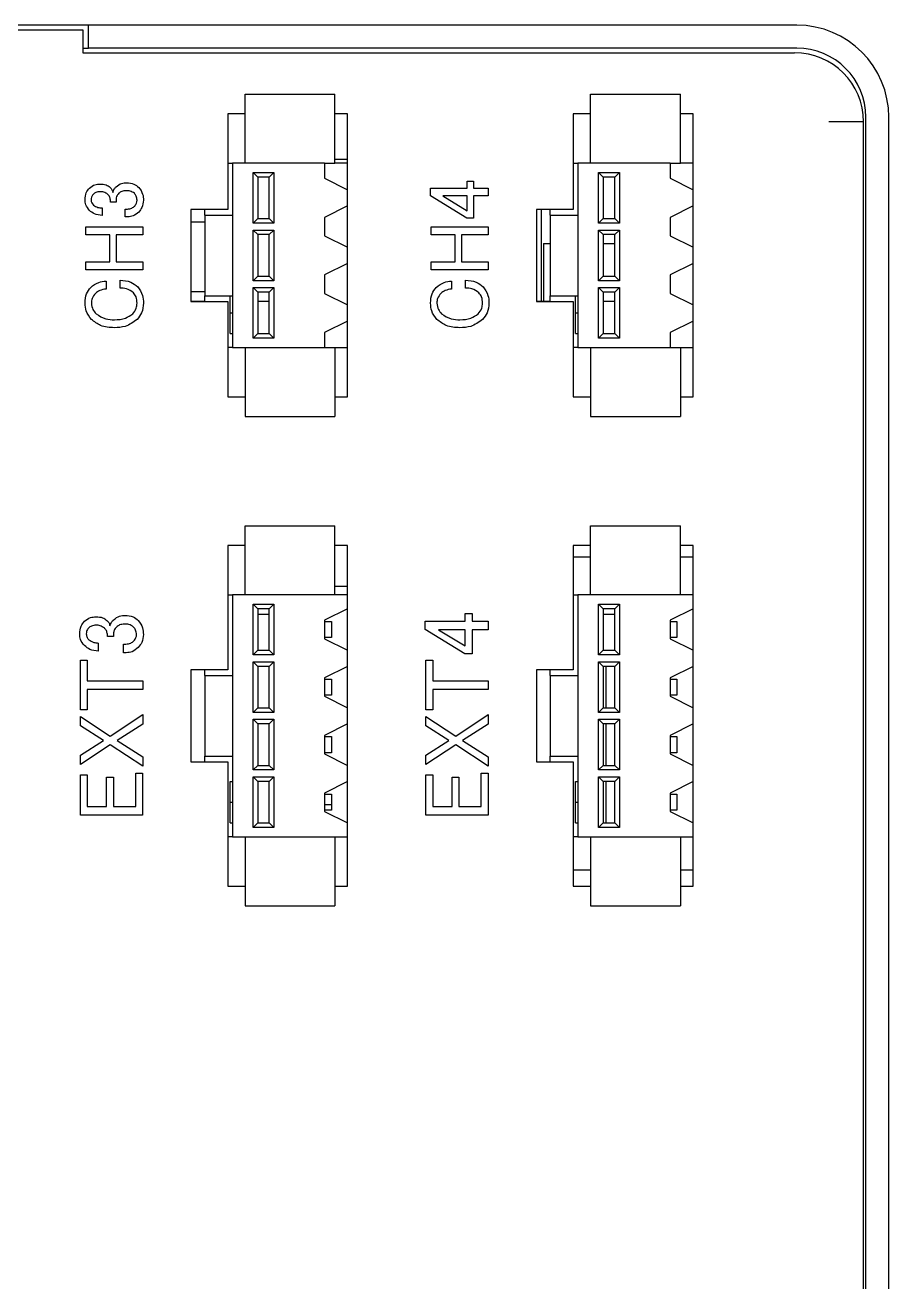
# Model space of a CAD drawing. Header units: millimetres. Extents: x 92 to 566, y 48 to 192.
# Drawn here: x 419.8 to 457.3, y 115.4 to 170 of the extents above; entities that cross this region are included whole.
import ezdxf

# ---------------------------------------------------------------- set-up
doc = ezdxf.new("R2010")
doc.units = ezdxf.units.MM
doc.layers.get('0').update_dxf_attribs({"lineweight": 30})

# ---------------------------------------------------------------- blocks, each defined once
blk = doc.blocks.new('A$C19CA69E4')
for p, q in [((2.75, 95), (-2.75, 95)), ((2.75, 94), (2.75, 95)), ((33.5, 95), (2.75, 95)), ((-2.5, 94.8), (2.5, 94.8)), ((2.5, 94.8), (2.5, 93.8)), ((2.5, 94), (2.75, 94)), ((33.5, 94), (2.75, 94)), ((2.5, 93.8), (33.4, 93.8)), ((9.55, 89), (9.55, 92)), ((9.55, 92), (13.45, 92)), ((13.45, 89), (13.45, 92)), ((24.55, 89), (24.55, 92)), ((24.55, 92), (28.45, 92)), ((28.45, 89), (28.45, 92)), ((9.55, 91.15), (8.8, 91.15)), ((8.8, 91.15), (8.8, 87)), ((14, 91.15), (13.45, 91.15)), ((14, 89), (14, 91.15)), ((24.55, 91.15), (23.8, 91.15)), ((23.8, 91.15), (23.8, 87)), ((29, 91.15), (28.45, 91.15)), ((29, 89), (29, 91.15)), ((36.4, 90.8), (34.9, 90.8)), ((36.4, 1.854), (36.4, 90.8)), ((36.5, 2), (36.5, 91)), ((37.5, 2), (37.5, 91)), ((8.8, 89), (9, 89)), ((9, 89), (9, 86.75)), ((13, 89), (9, 89)), ((13, 89), (13, 88.35)), ((13, 89), (13.45, 89)), ((14, 89.16), (13.45, 89.16)), ((14, 89), (13.45, 89)), ((14, 87.85), (14, 89)), ((23.8, 89), (24, 89)), ((24, 89), (24, 86.75)), ((28, 89), (24, 89)), ((28, 89), (28, 88.35)), ((28, 89), (28.45, 89)), ((29, 89), (28.45, 89)), ((29, 87.85), (29, 89)), ((9.9, 88.6), (10.8, 88.6)), ((9.9, 86.4), (9.9, 88.6)), ((9.9, 88.6), (10.1, 88.4)), ((10.6, 88.4), (10.8, 88.6)), ((10.8, 88.6), (10.8, 86.4)), ((24.9, 88.6), (25.1, 88.4)), ((24.9, 88.6), (25.8, 88.6)), ((24.9, 86.4), (24.9, 88.6)), ((25.6, 88.4), (25.8, 88.6)), ((25.8, 88.6), (25.8, 86.4)), ((10.1, 88.4), (10.1, 86.6)), ((10.6, 88.4), (10.1, 88.4)), ((10.6, 86.6), (10.6, 88.4)), ((13, 88.35), (14, 87.85)), ((17.602, 87.593), (17.602, 87.926)), ((17.602, 87.926), (19.194, 87.926)), ((19.194, 88.23), (19.468, 88.23)), ((19.194, 87.926), (19.194, 88.23)), ((19.468, 88.23), (19.468, 87.926)), ((19.468, 87.926), (20.107, 87.926)), ((20.107, 87.926), (20.107, 87.584)), ((25.6, 88.4), (25.1, 88.4)), ((25.1, 88.4), (25.1, 86.6)), ((25.6, 86.6), (25.6, 88.4)), ((28, 88.35), (29, 87.85)), ((3.702, 87.318), (3.702, 87.405)), ((3.948, 87.434), (3.948, 87.318)), ((14, 87.15), (14, 87.85)), ((19.18, 86.623), (17.602, 87.593)), ((18.137, 87.584), (19.194, 86.942)), ((19.194, 87.584), (18.137, 87.584)), ((19.194, 86.942), (19.194, 87.584)), ((19.468, 87.584), (19.468, 86.623)), ((20.107, 87.584), (19.468, 87.584)), ((29, 87.15), (29, 87.85)), ((3.34, 87.058), (3.34, 86.739)), ((3.948, 87.318), (3.702, 87.318)), ((4.339, 86.671), (4.339, 87.014)), ((4.339, 87.014), (4.441, 87.014)), ((7.2, 87), (7.2, 83)), ((8.8, 87), (7.2, 87)), ((7.8, 86.75), (7.8, 87)), ((14, 87.15), (13, 86.65)), ((14, 85.35), (14, 87.15)), ((22.2, 87), (22.2, 83)), ((23.8, 87), (22.2, 87)), ((22.4, 87), (22.4, 83.01)), ((22.8, 86.75), (22.8, 87)), ((29, 87.15), (28, 86.65)), ((29, 85.35), (29, 87.15)), ((4.455, 86.671), (4.339, 86.671)), ((7.2, 86.46), (7.8, 86.46)), ((7.8, 86.75), (7.8, 83.25)), ((7.8, 86.75), (9, 86.75)), ((9, 86.75), (9, 83.25)), ((9.9, 86.4), (10.1, 86.6)), ((10.8, 86.4), (9.9, 86.4)), ((10.1, 86.6), (10.6, 86.6)), ((10.6, 86.6), (10.8, 86.4)), ((13, 86.65), (13, 85.85)), ((19.468, 86.623), (19.18, 86.623)), ((22.8, 86.75), (22.8, 83.25)), ((22.8, 86.75), (24, 86.75)), ((24, 86.75), (24, 83.25)), ((24.9, 86.4), (25.1, 86.6)), ((25.8, 86.4), (24.9, 86.4)), ((25.1, 86.6), (25.6, 86.6)), ((25.6, 86.6), (25.8, 86.4)), ((28, 86.65), (28, 85.85)), ((2.631, 85.896), (2.631, 86.239)), ((2.631, 86.239), (5.107, 86.239)), ((3.673, 85.896), (2.631, 85.896)), ((3.673, 84.718), (3.673, 85.896)), ((5.107, 85.896), (3.947, 85.896)), ((3.947, 85.896), (3.947, 84.718)), ((5.107, 86.239), (5.107, 85.896)), ((9.9, 86.1), (10.8, 86.1)), ((9.9, 83.9), (9.9, 86.1)), ((9.9, 86.1), (10.1, 85.9)), ((10.1, 85.9), (10.1, 84.1)), ((10.6, 85.9), (10.1, 85.9)), ((10.6, 85.9), (10.8, 86.1)), ((10.6, 84.1), (10.6, 85.9)), ((10.8, 86.1), (10.8, 83.9)), ((13, 85.85), (14, 85.35)), ((17.631, 85.896), (17.631, 86.239)), ((17.631, 86.239), (20.107, 86.239)), ((18.673, 85.896), (17.631, 85.896)), ((18.673, 84.718), (18.673, 85.896)), ((18.947, 85.896), (18.947, 84.718)), ((20.107, 85.896), (18.947, 85.896)), ((20.107, 86.239), (20.107, 85.896)), ((24.9, 86.1), (25.1, 85.9)), ((24.9, 86.1), (25.8, 86.1)), ((24.9, 83.9), (24.9, 86.1)), ((25.6, 85.9), (25.1, 85.9)), ((25.1, 85.9), (25.1, 84.1)), ((25.6, 85.9), (25.8, 86.1)), ((25.6, 84.1), (25.6, 85.9)), ((25.8, 86.1), (25.8, 83.9)), ((28, 85.85), (29, 85.35)), ((14, 84.65), (14, 85.35)), ((22.5, 85.51), (22.5, 83.01)), ((22.5, 85.51), (22.8, 85.51)), ((25.1, 85.51), (25.6, 85.51)), ((29, 84.65), (29, 85.35)), ((2.631, 84.376), (2.631, 84.718)), ((2.631, 84.718), (3.673, 84.718)), ((3.947, 84.718), (5.107, 84.718)), ((5.107, 84.718), (5.107, 84.376)), ((14, 84.65), (13, 84.15)), ((14, 82.85), (14, 84.65)), ((17.631, 84.376), (17.631, 84.718)), ((17.631, 84.718), (18.673, 84.718)), ((18.947, 84.718), (20.107, 84.718)), ((20.107, 84.718), (20.107, 84.376)), ((29, 84.65), (28, 84.15)), ((29, 82.85), (29, 84.65)), ((5.107, 84.376), (2.631, 84.376)), ((9.9, 83.9), (10.1, 84.1)), ((10.1, 84.1), (10.6, 84.1)), ((10.6, 84.1), (10.8, 83.9)), ((13, 84.15), (13, 83.35)), ((20.107, 84.376), (17.631, 84.376)), ((24.9, 83.9), (25.1, 84.1)), ((25.1, 84.1), (25.6, 84.1)), ((25.6, 84.1), (25.8, 83.9)), ((28, 84.15), (28, 83.35)), ((3.514, 83.884), (3.514, 83.536)), ((4.122, 83.579), (4.122, 83.927)), ((10.8, 83.9), (9.9, 83.9)), ((9.9, 83.6), (10.8, 83.6)), ((9.9, 81.4), (9.9, 83.6)), ((10.1, 83.4), (9.9, 83.6)), ((10.6, 83.4), (10.8, 83.6)), ((10.8, 83.6), (10.8, 81.4)), ((18.514, 83.884), (18.514, 83.536)), ((19.122, 83.579), (19.122, 83.927)), ((25.8, 83.9), (24.9, 83.9)), ((24.9, 83.6), (25.8, 83.6)), ((24.9, 81.4), (24.9, 83.6)), ((25.1, 83.4), (24.9, 83.6)), ((25.6, 83.4), (25.8, 83.6)), ((25.8, 83.6), (25.8, 81.4)), ((7.8, 83.41), (7.2, 83.41)), ((7.2, 83.01), (7.8, 83.01)), ((7.2, 83), (8.8, 83)), ((7.8, 83.25), (9, 83.25)), ((7.8, 83), (7.8, 83.25)), ((8.8, 83), (8.8, 78.85)), ((8.9, 82.5), (8.9, 83.25)), ((9, 83.25), (9, 81)), ((10.1, 83.4), (10.1, 81.6)), ((10.6, 83.4), (10.1, 83.4)), ((10.1, 83.01), (10.6, 83.01)), ((10.6, 81.6), (10.6, 83.4)), ((13, 83.35), (14, 82.85)), ((22.2, 83.01), (22.4, 83.01)), ((22.2, 83.01), (22.8, 83.01)), ((22.2, 83), (23.8, 83)), ((22.8, 83.25), (24, 83.25)), ((22.8, 83), (22.8, 83.25)), ((23.8, 83), (23.8, 78.85)), ((23.9, 82.5), (23.9, 83.25)), ((24, 83.25), (24, 81)), ((25.6, 83.4), (25.1, 83.4)), ((25.1, 83.4), (25.1, 81.6)), ((25.1, 83.01), (25.6, 83.01)), ((25.6, 81.6), (25.6, 83.4)), ((28, 83.35), (29, 82.85)), ((8.9, 82.5), (9, 82.5)), ((8.9, 81.6), (8.9, 82.5)), ((14, 82.15), (14, 82.85)), ((23.9, 81.6), (23.9, 82.5)), ((23.9, 82.5), (24, 82.5)), ((29, 82.15), (29, 82.85)), ((14, 82.15), (13, 81.65)), ((14, 81), (14, 82.15)), ((29, 82.15), (28, 81.65)), ((29, 81), (29, 82.15)), ((8.9, 81.6), (9, 81.6)), ((9.9, 81.4), (10.1, 81.6)), ((10.8, 81.4), (9.9, 81.4)), ((10.1, 81.6), (10.6, 81.6)), ((10.8, 81.4), (10.6, 81.6)), ((13, 81.65), (13, 81)), ((23.9, 81.6), (24, 81.6)), ((24.9, 81.4), (25.1, 81.6)), ((25.8, 81.4), (24.9, 81.4)), ((25.1, 81.6), (25.6, 81.6)), ((25.8, 81.4), (25.6, 81.6)), ((28, 81.65), (28, 81)), ((9, 81), (8.8, 81)), ((9, 81), (13, 81)), ((9.55, 81), (9.55, 78)), ((13, 81), (13.45, 81)), ((13.45, 81), (13.45, 78)), ((13.45, 81), (14, 81)), ((14, 78.85), (14, 81)), ((24, 81), (23.8, 81)), ((24, 81), (28, 81)), ((24.55, 81), (24.55, 78)), ((28, 81), (28.45, 81)), ((28.45, 81), (28.45, 78)), ((28.45, 81), (29, 81)), ((29, 78.85), (29, 81)), ((8.8, 78.85), (9.55, 78.85)), ((13.45, 78.85), (14, 78.85)), ((23.8, 78.85), (24.55, 78.85)), ((28.45, 78.85), (29, 78.85)), ((9.55, 78), (13.45, 78)), ((24.55, 78), (28.45, 78)), ((9.55, 70.25), (9.55, 73.25)), ((9.55, 73.25), (13.45, 73.25)), ((13.45, 70.25), (13.45, 73.25)), ((24.55, 70.25), (24.55, 73.25)), ((24.55, 73.25), (28.45, 73.25)), ((28.45, 70.25), (28.45, 73.25)), ((9.55, 72.4), (8.8, 72.4)), ((8.8, 72.4), (8.8, 67)), ((14, 72.4), (13.45, 72.4)), ((14, 70.25), (14, 72.4)), ((24.55, 72.4), (23.8, 72.4)), ((23.8, 72.4), (23.8, 67)), ((29, 72.4), (28.45, 72.4)), ((29, 70.25), (29, 72.4)), ((23.8, 71.91), (24.55, 71.91)), ((28.45, 71.91), (29, 71.91)), ((13.45, 70.635), (14, 70.635)), ((8.8, 70.25), (9, 70.25)), ((9, 70.25), (9, 66.75)), ((14, 70.25), (9, 70.25)), ((14, 69.65), (14, 70.25)), ((23.8, 70.25), (24, 70.25)), ((24, 70.25), (24, 66.75)), ((29, 70.25), (24, 70.25)), ((29, 69.65), (29, 70.25)), ((9.9, 69.85), (10.8, 69.85)), ((9.9, 67.65), (9.9, 69.85)), ((9.9, 69.85), (10.1, 69.65)), ((10.6, 69.65), (10.1, 69.65)), ((10.1, 69.65), (10.1, 67.85)), ((10.1, 69.41), (10.6, 69.41)), ((10.6, 69.65), (10.8, 69.85)), ((10.6, 67.85), (10.6, 69.65)), ((10.8, 69.85), (10.8, 67.65)), ((14, 69.65), (13, 69.15)), ((14, 67.85), (14, 69.65)), ((19.107, 69.112), (19.107, 69.443)), ((19.107, 69.443), (19.406, 69.443)), ((19.406, 69.443), (19.406, 69.112)), ((24.9, 69.85), (25.8, 69.85)), ((24.9, 67.65), (24.9, 69.85)), ((24.9, 69.85), (25.1, 69.65)), ((25.6, 69.65), (25.1, 69.65)), ((25.1, 69.65), (25.1, 67.85)), ((25.1, 69.41), (25.6, 69.41)), ((25.6, 69.65), (25.8, 69.85)), ((25.6, 67.85), (25.6, 69.65)), ((25.8, 69.85), (25.8, 67.65)), ((29, 69.65), (28, 69.15)), ((29, 67.85), (29, 69.65)), ((13, 69.15), (13, 68.35)), ((13, 69.1), (13.3, 69.1)), ((13.3, 69.1), (13.3, 68.4)), ((17.369, 68.748), (17.369, 69.112)), ((17.369, 69.112), (19.107, 69.112)), ((19.406, 69.112), (20.103, 69.112)), ((20.103, 69.112), (20.103, 68.738)), ((28, 69.15), (28, 68.35)), ((28, 69.1), (28.3, 69.1)), ((28.3, 69.1), (28.3, 68.4)), ((3.57, 68.448), (3.57, 68.543)), ((3.838, 68.448), (3.57, 68.448)), ((3.838, 68.574), (3.838, 68.448)), ((13.3, 68.4), (13, 68.4)), ((13, 68.35), (14, 67.85)), ((19.091, 67.689), (17.369, 68.748)), ((19.107, 68.738), (17.953, 68.738)), ((17.953, 68.738), (19.107, 68.037)), ((19.107, 68.037), (19.107, 68.738)), ((20.103, 68.738), (19.406, 68.738)), ((19.406, 68.738), (19.406, 67.689)), ((28.3, 68.4), (28, 68.4)), ((28, 68.35), (29, 67.85)), ((3.175, 68.163), (3.175, 67.816)), ((4.265, 67.742), (4.265, 68.116)), ((4.265, 68.116), (4.376, 68.116)), ((4.391, 67.742), (4.265, 67.742)), ((9.9, 67.65), (10.1, 67.85)), ((10.1, 67.85), (10.6, 67.85)), ((10.6, 67.85), (10.8, 67.65)), ((14, 67.15), (14, 67.85)), ((19.406, 67.689), (19.091, 67.689)), ((24.9, 67.65), (25.1, 67.85)), ((25.1, 67.85), (25.6, 67.85)), ((25.6, 67.85), (25.8, 67.65)), ((29, 67.15), (29, 67.85)), ((2.4, 65.26), (2.4, 67.425)), ((2.4, 67.425), (2.699, 67.425)), ((2.699, 67.425), (2.699, 66.525)), ((10.8, 67.65), (9.9, 67.65)), ((9.9, 67.35), (10.8, 67.35)), ((9.9, 65.15), (9.9, 67.35)), ((9.9, 67.35), (10.1, 67.15)), ((10.1, 67.15), (10.1, 65.35)), ((10.6, 67.15), (10.1, 67.15)), ((10.6, 67.15), (10.8, 67.35)), ((10.6, 65.35), (10.6, 67.15)), ((10.8, 67.35), (10.8, 65.15)), ((14, 67.15), (13, 66.65)), ((14, 65.35), (14, 67.15)), ((17.4, 65.26), (17.4, 67.425)), ((17.4, 67.425), (17.699, 67.425)), ((17.699, 67.425), (17.699, 66.525)), ((25.8, 67.65), (24.9, 67.65)), ((24.9, 67.35), (25.8, 67.35)), ((24.9, 65.15), (24.9, 67.35)), ((24.9, 67.35), (25.1, 67.15)), ((25.6, 67.15), (25.1, 67.15)), ((25.1, 67.15), (25.1, 65.35)), ((25.225, 65.35), (25.225, 67.15)), ((25.6, 67.15), (25.8, 67.35)), ((25.6, 65.35), (25.6, 67.15)), ((25.8, 67.35), (25.8, 65.15)), ((29, 67.15), (28, 66.65)), ((29, 65.35), (29, 67.15)), ((7.2, 67), (7.2, 63)), ((8.8, 67), (7.2, 67)), ((7.8, 66.75), (7.8, 67)), ((7.8, 66.75), (7.8, 63.25)), ((7.8, 66.75), (9, 66.75)), ((9, 66.75), (9, 63.25)), ((13, 66.65), (13, 65.85)), ((13, 66.6), (13.3, 66.6)), ((13.3, 66.6), (13.3, 65.9)), ((22.2, 67), (22.2, 63)), ((23.8, 67), (22.2, 67)), ((22.8, 66.75), (22.8, 67)), ((22.8, 66.75), (22.8, 63.25)), ((22.8, 66.75), (24, 66.75)), ((24, 66.75), (24, 63.25)), ((28, 66.65), (28, 65.85)), ((28, 66.6), (28.3, 66.6)), ((28.3, 66.6), (28.3, 65.9)), ((2.699, 66.525), (5.103, 66.525)), ((2.699, 66.151), (2.699, 65.26)), ((5.103, 66.151), (2.699, 66.151)), ((5.103, 66.525), (5.103, 66.151)), ((17.699, 66.525), (20.103, 66.525)), ((17.699, 66.151), (17.699, 65.26)), ((20.103, 66.151), (17.699, 66.151)), ((20.103, 66.525), (20.103, 66.151)), ((13.3, 65.9), (13, 65.9)), ((13, 65.85), (14, 65.35)), ((28.3, 65.9), (28, 65.9)), ((28, 65.85), (29, 65.35)), ((2.699, 65.26), (2.4, 65.26)), ((2.4, 64.564), (2.4, 64.975)), ((2.4, 64.975), (3.696, 64.122)), ((3.696, 64.122), (5.103, 65.054)), ((5.103, 65.054), (5.103, 64.643)), ((9.9, 65.15), (10.1, 65.35)), ((10.8, 65.15), (9.9, 65.15)), ((10.1, 65.35), (10.6, 65.35)), ((10.6, 65.35), (10.8, 65.15)), ((14, 64.65), (14, 65.35)), ((17.699, 65.26), (17.4, 65.26)), ((17.4, 64.564), (17.4, 64.975)), ((17.4, 64.975), (18.696, 64.122)), ((18.696, 64.122), (20.103, 65.054)), ((20.103, 65.054), (20.103, 64.643)), ((24.9, 65.15), (25.1, 65.35)), ((25.8, 65.15), (24.9, 65.15)), ((25.1, 65.35), (25.6, 65.35)), ((25.6, 65.35), (25.8, 65.15)), ((29, 64.65), (29, 65.35)), ((3.396, 63.932), (2.4, 64.564)), ((5.103, 64.643), (3.996, 63.932)), ((9.9, 64.85), (10.8, 64.85)), ((9.9, 62.65), (9.9, 64.85)), ((9.9, 64.85), (10.1, 64.65)), ((10.1, 64.65), (10.1, 62.85)), ((10.6, 64.65), (10.1, 64.65)), ((10.6, 64.65), (10.8, 64.85)), ((10.6, 62.85), (10.6, 64.65)), ((10.8, 64.85), (10.8, 62.65)), ((14, 64.65), (13, 64.15)), ((14, 62.85), (14, 64.65)), ((18.396, 63.932), (17.4, 64.564)), ((20.103, 64.643), (18.996, 63.932)), ((24.9, 64.85), (25.8, 64.85)), ((24.9, 62.65), (24.9, 64.85)), ((24.9, 64.85), (25.1, 64.65)), ((25.6, 64.65), (25.1, 64.65)), ((25.1, 64.65), (25.1, 62.85)), ((25.225, 62.85), (25.225, 64.65)), ((25.6, 64.65), (25.8, 64.85)), ((25.6, 62.85), (25.6, 64.65)), ((25.8, 64.85), (25.8, 62.65)), ((29, 64.65), (28, 64.15)), ((29, 62.85), (29, 64.65)), ((2.4, 63.3), (3.396, 63.932)), ((3.996, 63.932), (5.103, 63.221)), ((13, 64.15), (13, 63.35)), ((13, 64.1), (13.3, 64.1)), ((13.3, 64.1), (13.3, 63.4)), ((17.4, 63.3), (18.396, 63.932)), ((18.996, 63.932), (20.103, 63.221)), ((28, 64.15), (28, 63.35)), ((28, 64.1), (28.3, 64.1)), ((28.3, 64.1), (28.3, 63.4)), ((3.696, 63.742), (2.4, 62.889)), ((5.103, 62.81), (3.696, 63.742)), ((13.3, 63.4), (13, 63.4)), ((13, 63.35), (14, 62.85)), ((18.696, 63.742), (17.4, 62.889)), ((20.103, 62.81), (18.696, 63.742)), ((28.3, 63.4), (28, 63.4)), ((28, 63.35), (29, 62.85)), ((2.4, 62.889), (2.4, 63.3)), ((5.103, 63.221), (5.103, 62.81)), ((7.2, 63), (8.8, 63)), ((7.8, 63.25), (9, 63.25)), ((7.8, 63), (7.8, 63.25)), ((8.8, 63), (8.8, 57.6)), ((9, 63.25), (9, 59.75)), ((9.9, 62.65), (10.1, 62.85)), ((10.1, 62.85), (10.6, 62.85)), ((10.6, 62.85), (10.8, 62.65)), ((14, 62.15), (14, 62.85)), ((17.4, 62.889), (17.4, 63.3)), ((20.103, 63.221), (20.103, 62.81)), ((22.2, 63), (23.8, 63)), ((22.8, 63.25), (24, 63.25)), ((22.8, 63), (22.8, 63.25)), ((23.8, 63), (23.8, 57.6)), ((24, 63.25), (24, 59.75)), ((24.9, 62.65), (25.1, 62.85)), ((25.1, 62.85), (25.6, 62.85)), ((25.6, 62.85), (25.8, 62.65)), ((29, 62.15), (29, 62.85)), ((2.4, 60.688), (2.4, 62.437)), ((2.4, 62.437), (2.699, 62.437)), ((2.699, 62.437), (2.699, 61.062)), ((3.538, 61.062), (3.538, 62.342)), ((3.538, 62.342), (3.837, 62.342)), ((3.837, 62.342), (3.837, 61.062)), ((4.802, 61.062), (4.802, 62.516)), ((4.802, 62.516), (5.101, 62.516)), ((5.101, 62.516), (5.101, 60.688)), ((10.8, 62.65), (9.9, 62.65)), ((9.9, 62.35), (10.8, 62.35)), ((9.9, 60.15), (9.9, 62.35)), ((10.1, 62.15), (9.9, 62.35)), ((10.8, 62.35), (10.6, 62.15)), ((10.8, 62.35), (10.8, 60.15)), ((17.4, 60.688), (17.4, 62.437)), ((17.4, 62.437), (17.699, 62.437)), ((17.699, 62.437), (17.699, 61.062)), ((18.538, 61.062), (18.538, 62.342)), ((18.538, 62.342), (18.837, 62.342)), ((18.837, 62.342), (18.837, 61.062)), ((19.802, 62.516), (20.101, 62.516)), ((19.802, 61.062), (19.802, 62.516)), ((20.101, 62.516), (20.101, 60.688)), ((25.8, 62.65), (24.9, 62.65)), ((24.9, 62.35), (25.8, 62.35)), ((24.9, 60.15), (24.9, 62.35)), ((25.1, 62.15), (24.9, 62.35)), ((25.8, 62.35), (25.6, 62.15)), ((25.8, 62.35), (25.8, 60.15)), ((8.9, 61.25), (8.9, 62.15)), ((8.9, 62.15), (9, 62.15)), ((10.1, 62.15), (10.1, 60.35)), ((10.6, 62.15), (10.1, 62.15)), ((10.6, 60.35), (10.6, 62.15)), ((14, 62.15), (13, 61.65)), ((14, 60.35), (14, 62.15)), ((23.9, 62.15), (24, 62.15)), ((23.9, 61.25), (23.9, 62.15)), ((25.1, 62.15), (25.1, 60.35)), ((25.6, 62.15), (25.1, 62.15)), ((25.225, 60.35), (25.225, 62.15)), ((25.6, 60.35), (25.6, 62.15)), ((29, 62.15), (28, 61.65)), ((29, 60.35), (29, 62.15)), ((8.9, 61.25), (9, 61.25)), ((8.9, 60.35), (8.9, 61.25)), ((13, 61.65), (13, 60.85)), ((13, 61.6), (13.3, 61.6)), ((13.3, 61.135), (13, 61.135)), ((13.3, 61.6), (13.3, 60.9)), ((23.9, 60.35), (23.9, 61.25)), ((23.9, 61.25), (24, 61.25)), ((28, 61.65), (28, 60.85)), ((28, 61.6), (28.3, 61.6)), ((28.3, 61.6), (28.3, 60.9)), ((5.101, 60.688), (2.4, 60.688)), ((2.699, 61.062), (3.538, 61.062)), ((3.837, 61.062), (4.802, 61.062)), ((13.3, 60.9), (13, 60.9)), ((13, 60.85), (14, 60.35)), ((20.101, 60.688), (17.4, 60.688)), ((17.699, 61.062), (18.538, 61.062)), ((18.837, 61.062), (19.802, 61.062)), ((28.3, 60.9), (28, 60.9)), ((28, 60.85), (29, 60.35)), ((8.9, 60.35), (9, 60.35)), ((10.1, 60.35), (9.9, 60.15)), ((10.8, 60.15), (9.9, 60.15)), ((10.1, 60.35), (10.6, 60.35)), ((10.8, 60.15), (10.6, 60.35)), ((14, 59.75), (14, 60.35)), ((23.9, 60.35), (24, 60.35)), ((25.1, 60.35), (24.9, 60.15)), ((25.8, 60.15), (24.9, 60.15)), ((25.1, 60.35), (25.6, 60.35)), ((25.8, 60.15), (25.6, 60.35)), ((29, 59.75), (29, 60.35)), ((9, 59.75), (8.8, 59.75)), ((9, 59.75), (14, 59.75)), ((9.55, 59.75), (9.55, 56.75)), ((13.45, 59.75), (13.45, 56.75)), ((14, 57.6), (14, 59.75)), ((24, 59.75), (23.8, 59.75)), ((24, 59.75), (29, 59.75)), ((24.55, 59.75), (24.55, 56.75)), ((28.45, 59.75), (28.45, 56.75)), ((29, 57.6), (29, 59.75)), ((23.8, 58.31), (24.55, 58.31)), ((28.45, 58.31), (29, 58.31)), ((8.8, 57.6), (9.55, 57.6)), ((13.45, 57.6), (14, 57.6)), ((23.8, 57.6), (24.55, 57.6)), ((28.45, 57.6), (29, 57.6)), ((9.55, 56.75), (13.45, 56.75)), ((24.55, 56.75), (28.45, 56.75))]:
    blk.add_line(p, q)
for centre, radius in [((33.5, 91), 4), ((33.5, 91), 3), ((33.4, 90.8), 3)]:
    blk.add_arc(centre, radius, 0, 90)
for points, knots in [([(2.602, 87.42), (2.609, 87.525), (2.622, 87.714), (2.739, 87.862), (2.79, 87.926)], [0, 0, 0, 0, 0.560089, 1, 1, 1, 1]), ([(2.79, 87.926), (2.867, 87.984), (3.006, 88.087), (3.178, 88.096), (3.253, 88.1)], [0, 0, 0, 0, 0.558318, 1, 1, 1, 1]), ([(3.253, 88.1), (3.343, 88.097), (3.503, 88.091), (3.631, 87.997), (3.688, 87.955)], [0, 0, 0, 0, 0.560915, 1, 1, 1, 1]), ([(3.688, 87.955), (3.719, 87.92), (3.776, 87.857), (3.795, 87.774), (3.803, 87.738)], [0, 0, 0, 0, 0.56002, 1, 1, 1, 1]), ([(3.803, 87.738), (3.822, 87.789), (3.856, 87.88), (3.92, 87.952), (3.948, 87.984)], [0, 0, 0, 0, 0.559794, 1, 1, 1, 1]), ([(3.948, 87.984), (4.026, 88.042), (4.164, 88.145), (4.336, 88.154), (4.412, 88.158)], [0, 0, 0, 0, 0.558319, 1, 1, 1, 1]), ([(4.412, 88.158), (4.521, 88.149), (4.716, 88.133), (4.867, 88.01), (4.933, 87.955)], [0, 0, 0, 0, 0.559688, 1, 1, 1, 1]), ([(4.933, 87.955), (5.001, 87.86), (5.123, 87.69), (5.132, 87.483), (5.136, 87.391)], [0, 0, 0, 0, 0.557986, 1, 1, 1, 1]), ([(2.79, 86.956), (2.729, 87.033), (2.62, 87.17), (2.607, 87.343), (2.602, 87.42)], [0, 0, 0, 0, 0.55905, 1, 1, 1, 1]), ([(2.949, 87.651), (2.92, 87.612), (2.869, 87.543), (2.864, 87.457), (2.862, 87.42)], [0, 0, 0, 0, 0.558699, 1, 1, 1, 1]), ([(2.862, 87.42), (2.869, 87.371), (2.88, 87.283), (2.938, 87.217), (2.964, 87.188)], [0, 0, 0, 0, 0.558959, 1, 1, 1, 1]), ([(3.253, 87.767), (3.19, 87.762), (3.076, 87.754), (2.988, 87.683), (2.949, 87.651)], [0, 0, 0, 0, 0.559945, 1, 1, 1, 1]), ([(3.586, 87.651), (3.53, 87.691), (3.429, 87.761), (3.307, 87.765), (3.253, 87.767)], [0, 0, 0, 0, 0.557815, 1, 1, 1, 1]), ([(3.702, 87.405), (3.694, 87.457), (3.678, 87.551), (3.614, 87.621), (3.586, 87.651)], [0, 0, 0, 0, 0.558335, 1, 1, 1, 1]), ([(4.064, 87.695), (4.028, 87.652), (3.963, 87.576), (3.953, 87.478), (3.948, 87.434)], [0, 0, 0, 0, 0.559746, 1, 1, 1, 1]), ([(4.383, 87.81), (4.316, 87.806), (4.198, 87.799), (4.105, 87.727), (4.064, 87.695)], [0, 0, 0, 0, 0.560275, 1, 1, 1, 1]), ([(4.745, 87.695), (4.683, 87.735), (4.572, 87.807), (4.441, 87.809), (4.383, 87.81)], [0, 0, 0, 0, 0.557288, 1, 1, 1, 1]), ([(4.86, 87.391), (4.856, 87.454), (4.847, 87.568), (4.776, 87.656), (4.745, 87.695)], [0, 0, 0, 0, 0.559942, 1, 1, 1, 1]), ([(4.759, 87.144), (4.792, 87.185), (4.85, 87.258), (4.857, 87.35), (4.86, 87.391)], [0, 0, 0, 0, 0.559169, 1, 1, 1, 1]), ([(5.136, 87.391), (5.126, 87.284), (5.108, 87.094), (4.986, 86.948), (4.933, 86.884)], [0, 0, 0, 0, 0.559451, 1, 1, 1, 1]), ([(3.34, 86.739), (3.225, 86.749), (3.018, 86.767), (2.86, 86.898), (2.79, 86.956)], [0, 0, 0, 0, 0.559546, 1, 1, 1, 1]), ([(2.964, 87.188), (3.028, 87.146), (3.143, 87.072), (3.28, 87.062), (3.34, 87.058)], [0, 0, 0, 0, 0.55755, 1, 1, 1, 1]), ([(4.441, 87.014), (4.508, 87.021), (4.628, 87.033), (4.719, 87.11), (4.759, 87.144)], [0, 0, 0, 0, 0.559309, 1, 1, 1, 1]), ([(4.933, 86.884), (4.855, 86.816), (4.717, 86.696), (4.535, 86.679), (4.455, 86.671)], [0, 0, 0, 0, 0.559456, 1, 1, 1, 1]), ([(2.602, 82.928), (2.61, 83.07), (2.626, 83.322), (2.78, 83.521), (2.848, 83.608)], [0, 0, 0, 0, 0.560384, 1, 1, 1, 1]), ([(2.848, 83.608), (2.958, 83.695), (3.156, 83.849), (3.404, 83.873), (3.514, 83.884)], [0, 0, 0, 0, 0.558825, 1, 1, 1, 1]), ([(3.514, 83.536), (3.418, 83.523), (3.247, 83.499), (3.11, 83.394), (3.051, 83.348)], [0, 0, 0, 0, 0.560566, 1, 1, 1, 1]), ([(4.122, 83.927), (4.282, 83.913), (4.567, 83.889), (4.791, 83.714), (4.889, 83.637)], [0, 0, 0, 0, 0.560311, 1, 1, 1, 1]), ([(4.701, 83.377), (4.604, 83.445), (4.429, 83.569), (4.216, 83.576), (4.122, 83.579)], [0, 0, 0, 0, 0.557825, 1, 1, 1, 1]), ([(4.889, 83.637), (4.973, 83.518), (5.122, 83.303), (5.131, 83.043), (5.136, 82.928)], [0, 0, 0, 0, 0.557736, 1, 1, 1, 1]), ([(17.602, 82.928), (17.61, 83.07), (17.626, 83.322), (17.78, 83.521), (17.848, 83.608)], [0, 0, 0, 0, 0.560385, 1, 1, 1, 1]), ([(17.848, 83.608), (17.958, 83.695), (18.156, 83.849), (18.404, 83.873), (18.514, 83.884)], [0, 0, 0, 0, 0.558827, 1, 1, 1, 1]), ([(18.514, 83.536), (18.418, 83.523), (18.247, 83.499), (18.11, 83.394), (18.051, 83.348)], [0, 0, 0, 0, 0.560566, 1, 1, 1, 1]), ([(19.122, 83.927), (19.282, 83.913), (19.567, 83.889), (19.791, 83.714), (19.889, 83.637)], [0, 0, 0, 0, 0.560311, 1, 1, 1, 1]), ([(19.701, 83.377), (19.604, 83.445), (19.429, 83.569), (19.216, 83.576), (19.122, 83.579)], [0, 0, 0, 0, 0.557825, 1, 1, 1, 1]), ([(19.889, 83.637), (19.973, 83.518), (20.122, 83.303), (20.131, 83.043), (20.136, 82.928)], [0, 0, 0, 0, 0.557736, 1, 1, 1, 1]), ([(3.051, 83.348), (2.995, 83.279), (2.895, 83.155), (2.882, 82.997), (2.877, 82.928)], [0, 0, 0, 0, 0.559112, 1, 1, 1, 1]), ([(4.86, 82.928), (4.855, 83.021), (4.846, 83.188), (4.745, 83.319), (4.701, 83.377)], [0, 0, 0, 0, 0.560516, 1, 1, 1, 1]), ([(18.051, 83.348), (17.995, 83.279), (17.895, 83.155), (17.882, 82.997), (17.877, 82.928)], [0, 0, 0, 0, 0.559112, 1, 1, 1, 1]), ([(19.86, 82.928), (19.855, 83.021), (19.846, 83.188), (19.745, 83.319), (19.701, 83.377)], [0, 0, 0, 0, 0.560517, 1, 1, 1, 1]), ([(2.877, 82.218), (2.786, 82.336), (2.624, 82.547), (2.609, 82.811), (2.602, 82.928)], [0, 0, 0, 0, 0.55861, 1, 1, 1, 1]), ([(2.877, 82.928), (2.89, 82.83), (2.912, 82.655), (3.028, 82.523), (3.08, 82.465)], [0, 0, 0, 0, 0.558695, 1, 1, 1, 1]), ([(3.08, 82.465), (3.215, 82.375), (3.458, 82.214), (3.748, 82.207), (3.876, 82.204)], [0, 0, 0, 0, 0.557439, 1, 1, 1, 1]), ([(3.876, 82.204), (4.04, 82.21), (4.332, 82.221), (4.569, 82.39), (4.672, 82.465)], [0, 0, 0, 0, 0.561079, 1, 1, 1, 1]), ([(4.672, 82.465), (4.733, 82.541), (4.842, 82.678), (4.855, 82.851), (4.86, 82.928)], [0, 0, 0, 0, 0.55905, 1, 1, 1, 1]), ([(5.136, 82.928), (5.123, 82.779), (5.102, 82.513), (4.934, 82.309), (4.86, 82.218)], [0, 0, 0, 0, 0.559702, 1, 1, 1, 1]), ([(17.877, 82.218), (17.786, 82.336), (17.624, 82.547), (17.609, 82.811), (17.602, 82.928)], [0, 0, 0, 0, 0.558611, 1, 1, 1, 1]), ([(17.877, 82.928), (17.89, 82.83), (17.912, 82.655), (18.028, 82.523), (18.08, 82.465)], [0, 0, 0, 0, 0.558696, 1, 1, 1, 1]), ([(18.08, 82.465), (18.215, 82.375), (18.458, 82.214), (18.748, 82.207), (18.876, 82.204)], [0, 0, 0, 0, 0.557438, 1, 1, 1, 1]), ([(18.876, 82.204), (19.04, 82.21), (19.332, 82.221), (19.569, 82.39), (19.672, 82.465)], [0, 0, 0, 0, 0.561078, 1, 1, 1, 1]), ([(19.672, 82.465), (19.733, 82.541), (19.842, 82.678), (19.855, 82.851), (19.86, 82.928)], [0, 0, 0, 0, 0.55905, 1, 1, 1, 1]), ([(20.136, 82.928), (20.123, 82.779), (20.102, 82.513), (19.934, 82.309), (19.86, 82.218)], [0, 0, 0, 0, 0.559702, 1, 1, 1, 1]), ([(3.876, 81.857), (3.668, 81.869), (3.297, 81.892), (3.005, 82.119), (2.877, 82.218)], [0, 0, 0, 0, 0.560283, 1, 1, 1, 1]), ([(4.86, 82.218), (4.696, 82.098), (4.4, 81.881), (4.036, 81.864), (3.876, 81.857)], [0, 0, 0, 0, 0.558188, 1, 1, 1, 1]), ([(18.876, 81.857), (18.668, 81.869), (18.297, 81.892), (18.005, 82.119), (17.877, 82.218)], [0, 0, 0, 0, 0.560282, 1, 1, 1, 1]), ([(19.86, 82.218), (19.696, 82.098), (19.4, 81.881), (19.036, 81.864), (18.876, 81.857)], [0, 0, 0, 0, 0.558188, 1, 1, 1, 1]), ([(3.838, 69.175), (3.923, 69.238), (4.074, 69.35), (4.261, 69.36), (4.344, 69.364)], [0, 0, 0, 0, 0.558317, 1, 1, 1, 1]), ([(4.344, 69.364), (4.463, 69.355), (4.676, 69.337), (4.841, 69.202), (4.913, 69.143)], [0, 0, 0, 0, 0.559688, 1, 1, 1, 1]), ([(2.369, 68.558), (2.377, 68.674), (2.391, 68.88), (2.518, 69.041), (2.574, 69.112)], [0, 0, 0, 0, 0.560089, 1, 1, 1, 1]), ([(2.574, 69.112), (2.659, 69.174), (2.81, 69.287), (2.997, 69.297), (3.08, 69.301)], [0, 0, 0, 0, 0.558319, 1, 1, 1, 1]), ([(2.748, 68.811), (2.717, 68.769), (2.66, 68.693), (2.655, 68.6), (2.653, 68.558)], [0, 0, 0, 0, 0.558696, 1, 1, 1, 1]), ([(3.08, 68.938), (3.01, 68.932), (2.886, 68.923), (2.79, 68.845), (2.748, 68.811)], [0, 0, 0, 0, 0.559943, 1, 1, 1, 1]), ([(3.08, 69.301), (3.178, 69.297), (3.353, 69.291), (3.493, 69.188), (3.554, 69.143)], [0, 0, 0, 0, 0.560917, 1, 1, 1, 1]), ([(3.443, 68.811), (3.382, 68.854), (3.272, 68.931), (3.139, 68.936), (3.08, 68.938)], [0, 0, 0, 0, 0.557816, 1, 1, 1, 1]), ([(3.57, 68.543), (3.56, 68.6), (3.544, 68.702), (3.474, 68.778), (3.443, 68.811)], [0, 0, 0, 0, 0.558338, 1, 1, 1, 1]), ([(3.554, 69.143), (3.589, 69.104), (3.651, 69.036), (3.671, 68.946), (3.68, 68.906)], [0, 0, 0, 0, 0.560022, 1, 1, 1, 1]), ([(3.68, 68.906), (3.701, 68.962), (3.737, 69.061), (3.808, 69.14), (3.838, 69.175)], [0, 0, 0, 0, 0.559795, 1, 1, 1, 1]), ([(3.965, 68.859), (3.925, 68.812), (3.854, 68.729), (3.843, 68.622), (3.838, 68.574)], [0, 0, 0, 0, 0.559747, 1, 1, 1, 1]), ([(4.312, 68.985), (4.24, 68.981), (4.111, 68.972), (4.009, 68.893), (3.965, 68.859)], [0, 0, 0, 0, 0.560278, 1, 1, 1, 1]), ([(4.708, 68.859), (4.64, 68.902), (4.519, 68.981), (4.376, 68.984), (4.312, 68.985)], [0, 0, 0, 0, 0.557287, 1, 1, 1, 1]), ([(4.834, 68.527), (4.829, 68.596), (4.819, 68.72), (4.742, 68.816), (4.708, 68.859)], [0, 0, 0, 0, 0.559943, 1, 1, 1, 1]), ([(4.913, 69.143), (4.987, 69.04), (5.121, 68.854), (5.13, 68.627), (5.134, 68.527)], [0, 0, 0, 0, 0.557986, 1, 1, 1, 1]), ([(2.574, 68.053), (2.508, 68.136), (2.389, 68.286), (2.375, 68.475), (2.369, 68.558)], [0, 0, 0, 0, 0.559051, 1, 1, 1, 1]), ([(2.653, 68.558), (2.66, 68.505), (2.672, 68.409), (2.736, 68.337), (2.764, 68.306)], [0, 0, 0, 0, 0.558962, 1, 1, 1, 1]), ([(2.764, 68.306), (2.834, 68.26), (2.96, 68.179), (3.109, 68.168), (3.175, 68.163)], [0, 0, 0, 0, 0.557548, 1, 1, 1, 1]), ([(4.376, 68.116), (4.449, 68.123), (4.58, 68.137), (4.679, 68.221), (4.723, 68.258)], [0, 0, 0, 0, 0.55931, 1, 1, 1, 1]), ([(4.723, 68.258), (4.759, 68.302), (4.823, 68.382), (4.831, 68.482), (4.834, 68.527)], [0, 0, 0, 0, 0.559171, 1, 1, 1, 1]), ([(5.134, 68.527), (5.124, 68.411), (5.104, 68.203), (4.972, 68.044), (4.913, 67.974)], [0, 0, 0, 0, 0.55945, 1, 1, 1, 1]), ([(3.175, 67.816), (3.049, 67.827), (2.823, 67.846), (2.65, 67.99), (2.574, 68.053)], [0, 0, 0, 0, 0.559547, 1, 1, 1, 1]), ([(4.913, 67.974), (4.828, 67.9), (4.677, 67.769), (4.479, 67.75), (4.391, 67.742)], [0, 0, 0, 0, 0.559455, 1, 1, 1, 1])]:
    blk.add_open_spline(points, degree=3, knots=knots)

msp = doc.modelspace()

# ---------------------------------------------------------------- block references
msp.add_blockref('A$C19CA69E4', (419.754, 75.028))

doc.saveas('drawing.dxf')
